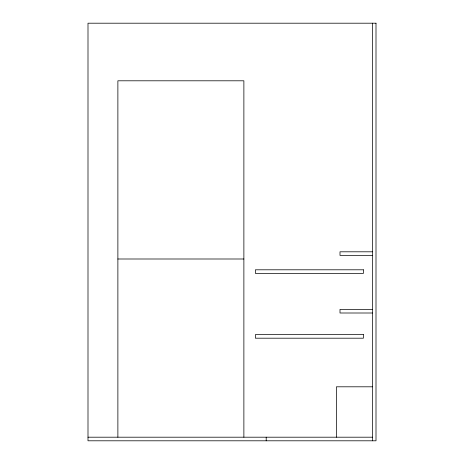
<?xml version="1.0" encoding="UTF-8"?>
<svg xmlns="http://www.w3.org/2000/svg" width="464" height="464" viewBox="0 0 464 464"><rect width="100%" height="100%" fill="white"/><g stroke="black" fill="none" stroke-linecap="round" stroke-linejoin="round"><path stroke-width="0.7" d="M372.401 251.801L340.002 251.801L340.002 255.397L372.401 255.397M117.879 258.999L243.878 258.999M372.401 309.401L340.002 309.401L340.002 313.003L372.401 313.003M372.418 386.802L336.417 386.802L336.417 437.198M87.998 437.198L372.418 437.198M372.401 23.2L372.401 440.8M266.203 437.198L266.203 440.8M243.878 437.198L243.878 80.8L117.879 80.8L117.879 437.198M376.002 23.2L87.998 23.2L87.998 440.8L376.002 440.8L376.002 23.2M363.399 269.799L255.397 269.799L255.397 273.4L363.399 273.4L363.399 269.799M363.399 334.602L255.397 334.602L255.397 338.198L363.399 338.198L363.399 334.602"/></g></svg>
